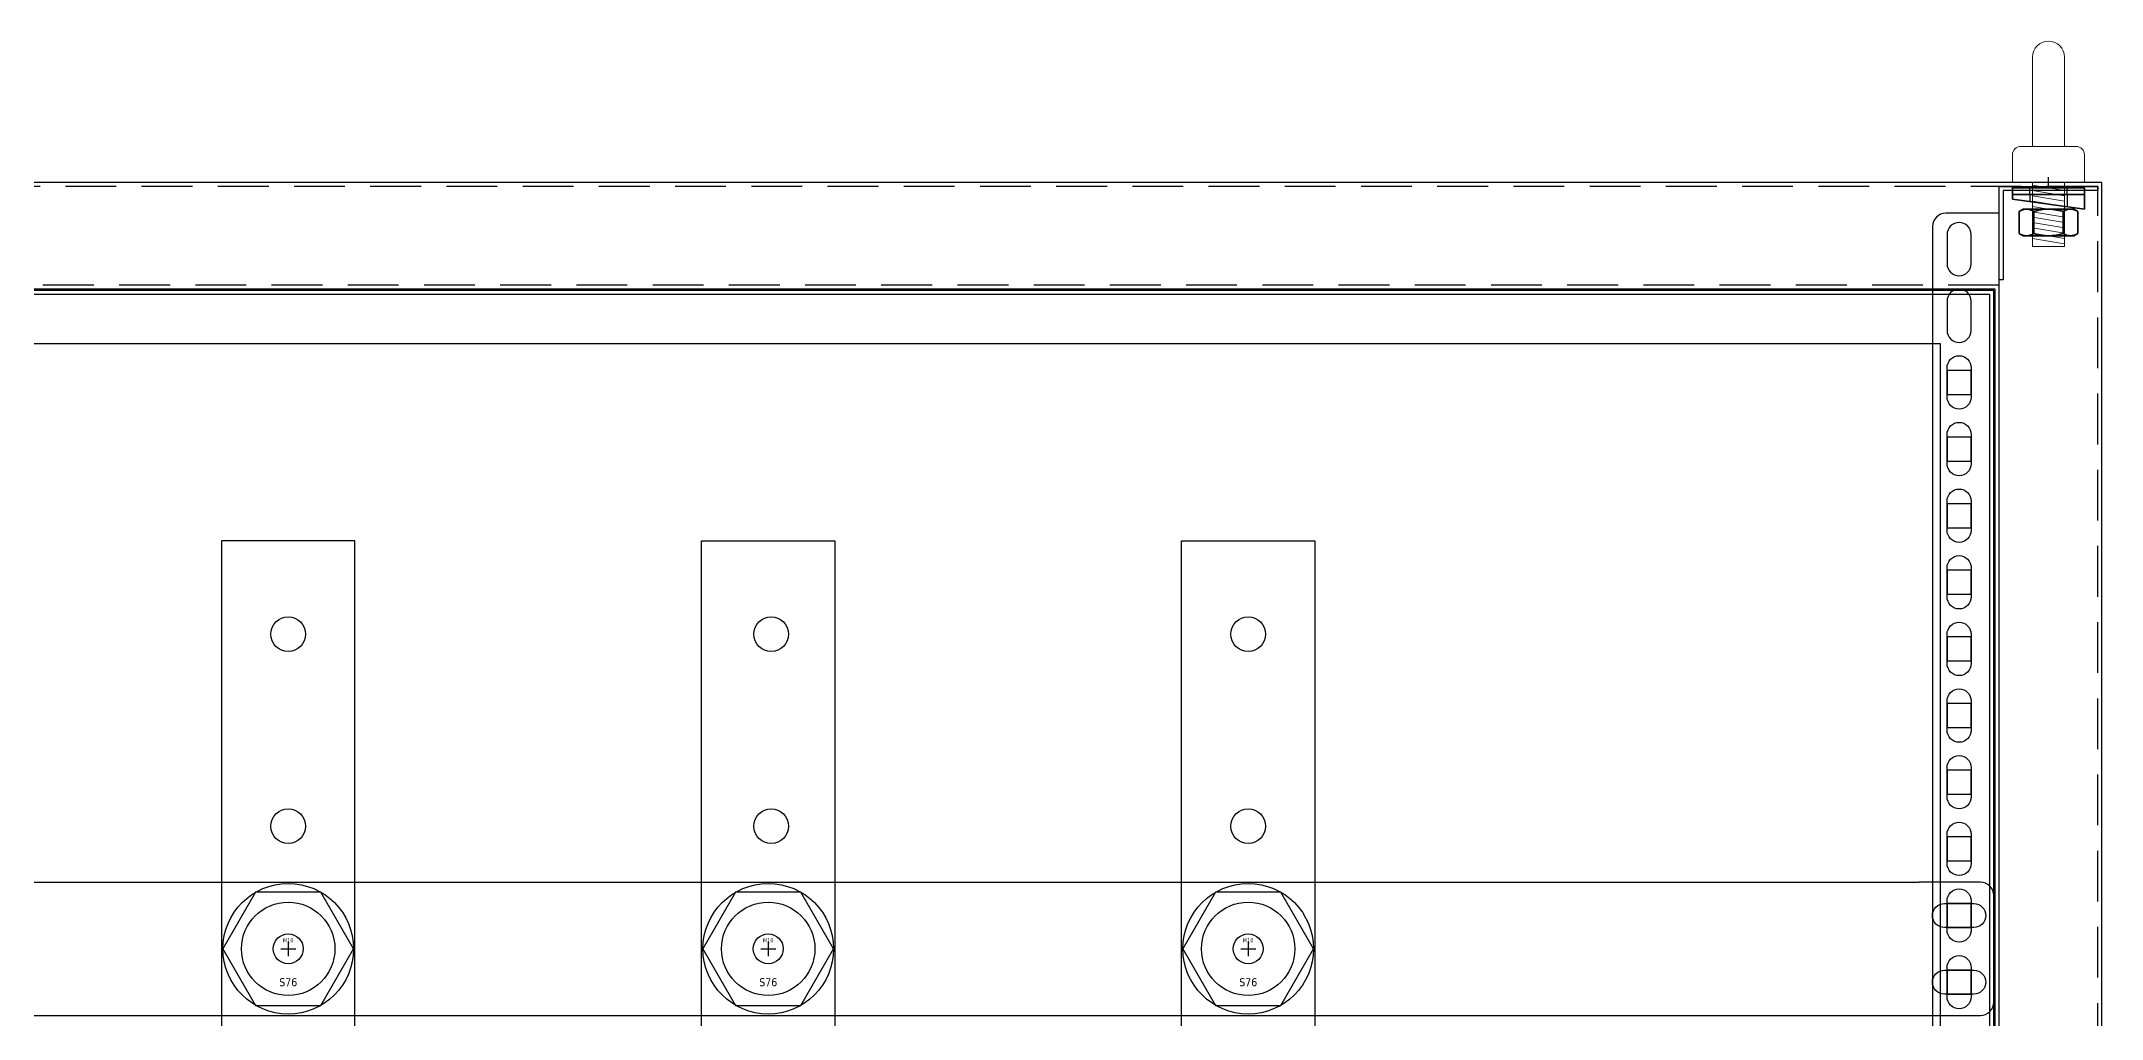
# Model space of a CAD drawing. Header units: millimetres. Extents: x 173893 to 258446, y -176540 to -123824.
# Drawn here: x 187789 to 188561, y -150858 to -150491 of the extents above; entities that cross this region are included whole.
import ezdxf

# ---------------------------------------------------------------- set-up
doc = ezdxf.new("R2010")
doc.units = ezdxf.units.MM
doc.header["$LTSCALE"] = 3
for name, pattern in [('ACAD_ISO04W100', [30, 24, -3, 0, -3]), ('CACHE2', [4.7625, 3.175, -1.5875]), ('HIDDEN', [9.525, 6.35, -3.175])]:
    doc.linetypes.add(name, pattern=pattern)
for name, color, linetype in [('@.VISIBLE', 7, 'Continuous'), ('centerline', 6, 'ACAD_ISO04W100'), ('equipments', 2, 'Continuous')]:
    doc.layers.add(name, color=color, linetype=linetype)
doc.layers.add('FORT', color=2, linetype='Continuous', lineweight=35)
doc.layers.add('POINTILLE', color=8, linetype='CACHE2', lineweight=25)
doc.styles.get("Standard").update_dxf_attribs({"font": 'arial.ttf'})

# ---------------------------------------------------------------- blocks, each defined once
blk = doc.blocks.new('HM12_COTE')
at = {"layer": 'FORT'}
for p, q in [((-10.97, 9.15), (-9.5, 10)), ((-10.97, 0.85), (-10.97, 9.15)), ((9.5, 10), (-9.5, 10)), ((-5.48, 0.85), (-5.48, 9.15)), ((5.48, 0.85), (5.48, 9.15)), ((10.97, 9.15), (9.5, 10)), ((10.97, 0.85), (10.97, 9.15)), ((-9.5, 0), (-10.97, 0.85)), ((-9.5, 0), (9.5, 0)), ((9.5, 0), (10.97, 0.85))]:
    blk.add_line(p, q, dxfattribs=at)
for centre, radius, start, end in [((-8.23, 5.14), 4.86, 55.61585, 124.38415), ((0, -8.15), 18.15, 72.4121, 107.5879), ((8.23, 5.14), 4.86, 55.61585, 124.38415), ((-8.23, 4.86), 4.86, 235.61585, 304.38415), ((0, 18.15), 18.15, 252.4121, 287.5879), ((8.23, 4.86), 4.86, 235.61585, 304.38415)]:
    blk.add_arc(centre, radius, start, end, dxfattribs=at)
blk = doc.blocks.new('CALE_M12_IPN')
at = {"layer": 'FORT'}
for p, q in [((-13.5, 3.61), (13.5, 3.61)), ((-13.5, -1.89), (-13.5, 3.61)), ((13.5, 1.89), (-13.5, -1.89)), ((13.5, 3.61), (13.5, 1.89))]:
    blk.add_line(p, q, dxfattribs=at)
at = {"layer": 'POINTILLE'}
for p, q in [((-7, 3.61), (-7, -0.98)), ((7, 3.61), (7, 0.98))]:
    blk.add_line(p, q, dxfattribs=at)
blk = doc.blocks.new('RONDELLE_M12')
at = {"layer": 'FORT'}
blk.add_lwpolyline([(-13.5, 2.5), (-13.5, 0), (13.5, 0), (13.5, 2.5)], close=True, dxfattribs=at)
at = {"layer": 'POINTILLE'}
for p, q in [((-7, 0), (-7, 2.5)), ((7, 0), (7, 2.5))]:
    blk.add_line(p, q, dxfattribs=at)
blk = doc.blocks.new('Oval 20x9')
at = {"layer": '@.VISIBLE', "color": 2}
blk.add_lwpolyline([(-5.5, -4.5), (5.5, -4.5, 0.414214), (10, 0), (10, 0, 0.414214), (5.5, 4.5), (-5.5, 4.5, 0.414214), (-10, 0), (-10, 0, 0.414214)], format="xyb", close=True, dxfattribs=at)
blk = doc.blocks.new('*U1388')
at = {"color": 252}
for p, q in [((-2.81, 9.53), (2.81, 9.53)), ((0, 12.33), (0, 6.72))]:
    blk.add_line(p, q, dxfattribs=at)
at = {"color": 1}
blk.add_lwpolyline([(-12.25, 30.74), (-24.5, 9.53), (-12.25, -11.69), (12.25, -11.69), (24.5, 9.53), (12.25, 30.74)], close=True, dxfattribs=at)
for radius in [24.5, 17.5, 5.61, 5.61]:
    blk.add_circle((0, 9.53), radius, dxfattribs=at)
at = {"color": 1, "width": 30.0978, "attachment_point": 5}
for s, insert, char_height in [('{\\fTahoma|b0|i0|c0|p34;M10}', (0, 12.69), 1.5), ('{\\fTahoma|b0|i0|c0|p34;S76}', (0, -3.03), 3)]:
    blk.add_mtext(s, dxfattribs=dict(at, insert=insert, char_height=char_height))

msp = doc.modelspace()

# ---------------------------------------------------------------- linework, layer by layer
for points in [[(187561.33, -152443.95), (188561.33, -152443.95), (188561.33, -150543.95), (187561.33, -150543.95)], [(187601.33, -152403.95), (188521.33, -152403.95), (188521.33, -150583.95), (187601.33, -150583.95)], [(188512.33, -150614.45), (188503.33, -150614.45), (188503.33, -150623.45), (188512.33, -150623.45)], [(188512.33, -150639.45), (188503.33, -150639.45), (188503.33, -150648.45), (188512.33, -150648.45)], [(188512.33, -150664.45), (188503.33, -150664.45), (188503.33, -150673.45), (188512.33, -150673.45)], [(188512.33, -150689.45), (188503.33, -150689.45), (188503.33, -150698.45), (188512.33, -150698.45)], [(188512.33, -150714.45), (188503.33, -150714.45), (188503.33, -150723.45), (188512.33, -150723.45)], [(188512.33, -150739.45), (188503.33, -150739.45), (188503.33, -150748.45), (188512.33, -150748.45)], [(188512.33, -150764.45), (188503.33, -150764.45), (188503.33, -150773.45), (188512.33, -150773.45)], [(188512.33, -150789.45), (188503.33, -150789.45), (188503.33, -150798.45), (188512.33, -150798.45)], [(188512.33, -150814.45), (188503.33, -150814.45), (188503.33, -150823.45), (188512.33, -150823.45)], [(188512.33, -150839.45), (188503.33, -150839.45), (188503.33, -150848.45), (188512.33, -150848.45)]]:
    msp.add_lwpolyline(points, close=True)
at = {"linetype": 'HIDDEN'}
for points in [[(187562.83, -152442.45), (188559.83, -152442.45), (188559.83, -150545.45), (187562.83, -150545.45)], [(187599.83, -152405.45), (188522.83, -152405.45), (188522.83, -150582.45), (187599.83, -150582.45)]]:
    msp.add_lwpolyline(points, close=True, dxfattribs=at)
at = {"color": 1}
for points in [[(188522.83, -150580.45), (188522.83, -150545.45), (188559.83, -150545.45), (188559.83, -150546.95), (188524.33, -150546.95), (188524.33, -150580.45)], [(187856.36, -150992.44), (187906.36, -150992.44), (187906.36, -150678.4), (187856.36, -150678.4)]]:
    msp.add_lwpolyline(points, close=True, dxfattribs=at)
at = {"color": 151}
for points in [[(188522.83, -150555.45), (188502.83, -150555.45, 0.414214), (188497.83, -150560.45), (188497.83, -152427.45, 0.414214), (188502.83, -152432.45), (188522.83, -152432.45)], [(188512.33, -150574.45), (188512.33, -150563.45, 0.414214), (188507.83, -150558.95), (188507.83, -150558.95, 0.414214), (188503.33, -150563.45), (188503.33, -150574.45, 0.414214), (188507.83, -150578.95), (188507.83, -150578.95, 0.414214)], [(188512.33, -150599.45), (188512.33, -150588.45, 0.414214), (188507.83, -150583.95), (188507.83, -150583.95, 0.414214), (188503.33, -150588.45), (188503.33, -150599.45, 0.414214), (188507.83, -150603.95), (188507.83, -150603.95, 0.414214)], [(188512.33, -150613.45), (188512.33, -150624.45, -0.414214), (188507.83, -150628.95), (188507.83, -150628.95, -0.414214), (188503.33, -150624.45), (188503.33, -150613.45, -0.414214), (188507.83, -150608.95), (188507.83, -150608.95, -0.414214)], [(188512.33, -150638.45), (188512.33, -150649.45, -0.414214), (188507.83, -150653.95), (188507.83, -150653.95, -0.414214), (188503.33, -150649.45), (188503.33, -150638.45, -0.414214), (188507.83, -150633.95), (188507.83, -150633.95, -0.414214)], [(188512.33, -150663.45), (188512.33, -150674.45, -0.414214), (188507.83, -150678.95), (188507.83, -150678.95, -0.414214), (188503.33, -150674.45), (188503.33, -150663.45, -0.414214), (188507.83, -150658.95), (188507.83, -150658.95, -0.414214)], [(188512.33, -150688.45), (188512.33, -150699.45, -0.414214), (188507.83, -150703.95), (188507.83, -150703.95, -0.414214), (188503.33, -150699.45), (188503.33, -150688.45, -0.414214), (188507.83, -150683.95), (188507.83, -150683.95, -0.414214)], [(188512.33, -150713.45), (188512.33, -150724.45, -0.414214), (188507.83, -150728.95), (188507.83, -150728.95, -0.414214), (188503.33, -150724.45), (188503.33, -150713.45, -0.414214), (188507.83, -150708.95), (188507.83, -150708.95, -0.414214)], [(188512.33, -150738.45), (188512.33, -150749.45, -0.414214), (188507.83, -150753.95), (188507.83, -150753.95, -0.414214), (188503.33, -150749.45), (188503.33, -150738.45, -0.414214), (188507.83, -150733.95), (188507.83, -150733.95, -0.414214)], [(188512.33, -150763.45), (188512.33, -150774.45, -0.414214), (188507.83, -150778.95), (188507.83, -150778.95, -0.414214), (188503.33, -150774.45), (188503.33, -150763.45, -0.414214), (188507.83, -150758.95), (188507.83, -150758.95, -0.414214)], [(188512.33, -150788.45), (188512.33, -150799.45, -0.414214), (188507.83, -150803.95), (188507.83, -150803.95, -0.414214), (188503.33, -150799.45), (188503.33, -150788.45, -0.414214), (188507.83, -150783.95), (188507.83, -150783.95, -0.414214)], [(188512.33, -150813.45), (188512.33, -150824.45, -0.414214), (188507.83, -150828.95), (188507.83, -150828.95, -0.414214), (188503.33, -150824.45), (188503.33, -150813.45, -0.414214), (188507.83, -150808.95), (188507.83, -150808.95, -0.414214)], [(188512.33, -150838.45), (188512.33, -150849.45, -0.414214), (188507.83, -150853.95), (188507.83, -150853.95, -0.414214), (188503.33, -150849.45), (188503.33, -150838.45, -0.414214), (188507.83, -150833.95), (188507.83, -150833.95, -0.414214)]]:
    msp.add_lwpolyline(points, format="xyb", close=True, dxfattribs=at)
at = {"color": 6}
for points in [[(187601.83, -152403.45), (188520.83, -152403.45), (188520.83, -150584.45), (187601.83, -150584.45)], [(187603.33, -152401.95), (188519.33, -152401.95), (188519.33, -150585.95), (187603.33, -150585.95)], [(187621.83, -152383.45), (188500.83, -152383.45), (188500.83, -150604.45), (187621.83, -150604.45)]]:
    msp.add_lwpolyline(points, close=True, dxfattribs=at)
at = {"color": 2}
msp.add_lwpolyline([(188086.34, -151089.44), (188036.34, -151089.44), (188036.33, -150678.4), (188086.33, -150678.4)], close=True, dxfattribs=at)
at = {"color": 4}
msp.add_lwpolyline([(188266.29, -150992.44), (188216.29, -150992.44), (188216.29, -150678.4), (188266.29, -150678.4)], close=True, dxfattribs=at)
at = {"color": 1}
for centre in [(187881.36, -150713.4), (187881.36, -150785.45)]:
    msp.add_circle(centre, 6.5, dxfattribs=at)
at = {"color": 2}
for centre in [(188062.45, -150713.4), (188062.45, -150785.45)]:
    msp.add_circle(centre, 6.5, dxfattribs=at)
at = {"color": 4}
for centre in [(188241.29, -150713.4), (188241.29, -150785.45)]:
    msp.add_circle(centre, 6.5, dxfattribs=at)
at = {"layer": '@.VISIBLE'}
for p, q in [((187629.83, -150806.45), (188492.83, -150806.45)), ((187629.83, -150856.45), (188492.83, -150856.45))]:
    msp.add_line(p, q, dxfattribs=at)
msp.add_lwpolyline([(188492.83, -150856.45), (188515.83, -150856.45, 0.414214), (188520.83, -150851.45), (188520.83, -150811.45, 0.414214), (188515.83, -150806.45), (188492.83, -150806.45)], format="xyb", dxfattribs=at)
at = {"layer": 'centerline'}
msp.add_line((188541.33, -150545.95), (188541.33, -150541.95), dxfattribs=at)
at = {"layer": 'equipments', "lineweight": 0}
for p, q in [((188535.33, -150496.95), (188535.33, -150530.45)), ((188547.33, -150496.95), (188547.33, -150530.45)), ((188551.66, -150530.45), (188531, -150530.45)), ((188527.83, -150543.95), (188527.83, -150533.62)), ((188554.83, -150543.95), (188554.83, -150533.62)), ((188527.83, -150543.95), (188554.83, -150543.95)), ((188535.33, -150543.95), (188535.33, -150567.95)), ((188535.33, -150543.95), (188547.33, -150543.95)), ((188547.33, -150543.95), (188547.33, -150567.95)), ((188535.33, -150567.95), (188547.33, -150567.95))]:
    msp.add_line(p, q, dxfattribs=at)
at = {"layer": 'equipments', "color": 8, "lineweight": 0}
for p, q in [((188535.33, -150544.95), (188547.33, -150546.95)), ((188535.33, -150546.95), (188547.33, -150548.95)), ((188535.33, -150548.95), (188547.33, -150550.95)), ((188535.33, -150550.95), (188547.33, -150552.95)), ((188535.33, -150552.95), (188547.33, -150554.95)), ((188535.33, -150554.95), (188547.33, -150556.95)), ((188535.33, -150556.95), (188547.33, -150558.95)), ((188535.33, -150558.95), (188547.33, -150560.95)), ((188535.33, -150560.95), (188547.33, -150562.95)), ((188535.33, -150562.95), (188547.33, -150564.95)), ((188535.33, -150564.95), (188547.33, -150566.95))]:
    msp.add_line(p, q, dxfattribs=at)
at = {"layer": 'equipments', "lineweight": 0}
for centre, radius, start, end in [((188541.33, -150496.95), 6, 0, 180), ((188531, -150533.62), 3.17, 90, 180), ((188551.66, -150533.62), 3.17, 0, 90)]:
    msp.add_arc(centre, radius, start, end, dxfattribs=at)

# ---------------------------------------------------------------- block references
at = {"xscale": -1}
for name, p in [('RONDELLE_M12', (188541.33, -150548.45)), ('CALE_M12_IPN', (188541.33, -150552.06)), ('HM12_COTE', (188541.33, -150563.95))]:
    msp.add_blockref(name, p, dxfattribs=at)
for p in [(187881.36, -150840.97), (188061.33, -150840.97), (188241.29, -150840.97)]:
    msp.add_blockref('*U1388', p)
at = {"layer": '@.VISIBLE', "xscale": -1}
for p in [(188507.83, -150818.95), (188507.83, -150843.95)]:
    msp.add_blockref('Oval 20x9', p, dxfattribs=at)

doc.saveas('drawing.dxf')
